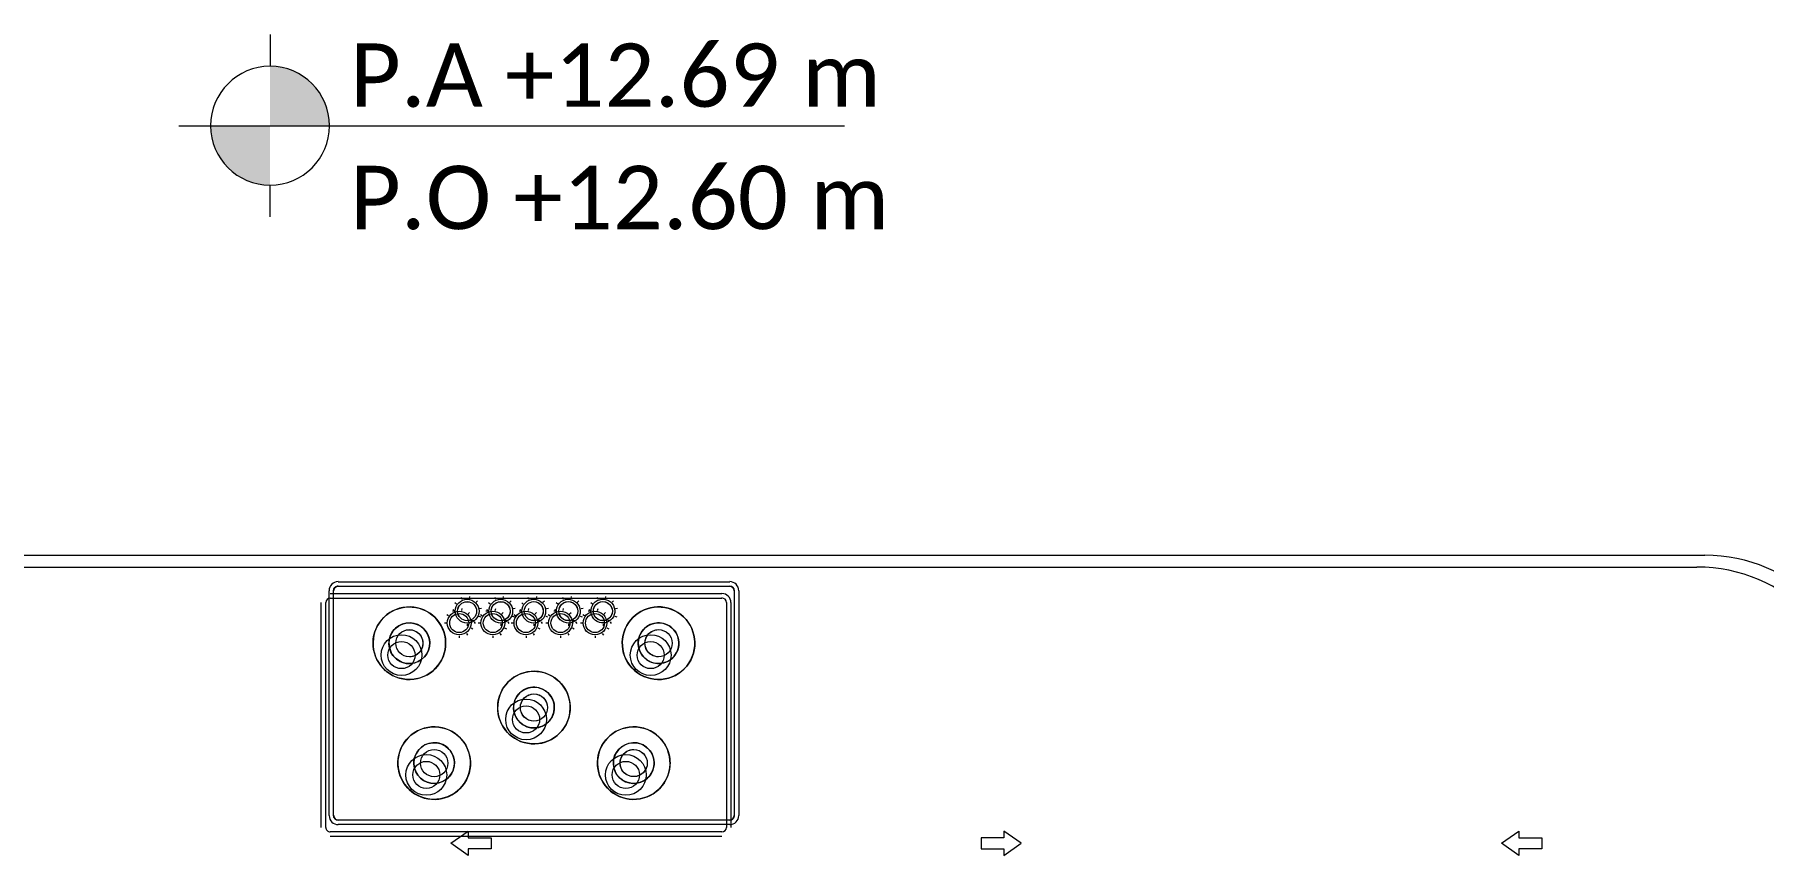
# Model space of a CAD drawing. Extents: x -14.2 to 52.3, y 3.7 to 90.9.
# Drawn here: x 24.329 to 27.602, y 7.343 to 8.897 of the extents above; entities that cross this region are included whole.
import ezdxf

# ---------------------------------------------------------------- set-up
doc = ezdxf.new("R2010")
doc.units = 0
doc.layers.add('limpo_PINI-PSG-PE-0102-LAZ-R00$0$0-8', color=7, linetype='Continuous', lineweight=5, true_color=0x999999)
doc.layers.add('limpo_PINI-PSG-PE-0102-LAZ-R00$0$ARQ_WC_COZ-1', color=7, linetype='Continuous', lineweight=5, true_color=0xcccccc)
for name, color, linetype, lineweight in [('limpo_PINI-PSG-PE-0102-LAZ-R00$0$A-DETL-GENF', 1, 'Continuous', 5), ('limpo_PINI-PSG-PE-0102-LAZ-R00$0$A-GLAZ', 151, 'Continuous', 5), ('limpo_PINI-PSG-PE-0102-LAZ-R00$0$ARQ_WC_COZ', 135, 'Continuous', 5), ('limpo_PINI-PSG-PE-0102-LAZ-R00$0$G-ANNO-DIMS', 1, 'Continuous', 5), ('limpo_PINI-PSG-PE-0102-LAZ-R00$0$LAYOUT_AMB_LAZ_dwg', 8, 'Continuous', 5)]:
    doc.layers.add(name, color=color, linetype=linetype, lineweight=lineweight)
doc.layers.add('limpo_PINI-PSG-PE-0102-LAZ-R00$0$XR_ARQT', color=7, linetype='Continuous')
doc.layers.add('XR_ARQT', color=7, linetype='Continuous')
doc.styles.add('limpo_PINI-PSG-PE-0102-LAZ-R00$0$Calibri_2', font='calibri.ttf', dxfattribs={"height": 0.22})

# ---------------------------------------------------------------- blocks, each defined once
blk = doc.blocks.new('limpo_PINI-PSG-PE-0102-LAZ-R00$0$LAZ GERAL - PNE_dwg_LAYOUT - LAZER - - -_dwg_DWG_HA_36-23877572-009 - PRE - PAV_ LAZER - GERAL-25011480-009 - PRE - PAV_ LAZER - GERAL')
at = {"layer": 'limpo_PINI-PSG-PE-0102-LAZ-R00$0$ARQ_WC_COZ-1'}
for p, q in [((-5.2588, 24.8069), (-5.2588, 22.719)), ((-4.0358, 24.831), (-5.2347, 24.831)), ((-4.0117, 22.719), (-4.0117, 24.8069)), ((-5.2347, 22.6949), (-4.0358, 22.6949))]:
    blk.add_line(p, q, dxfattribs=at)
for centre, major_axis, start_param, end_param in [((-5.2347, 24.8069), (0.0223, 0.0092), 1.178096, 2.748893), ((-4.0358, 24.8069), (-0.024, 0.0024), 3.24029, 4.811086), ((-5.2347, 22.719), (0.0223, 0.0092), 2.748892, 4.319689), ((-4.0358, 22.719), (0.0223, 0.0092), 4.319689, 5.890485)]:
    blk.add_ellipse(centre, major_axis=major_axis, ratio=1, start_param=start_param, end_param=end_param, dxfattribs=at)
blk = doc.blocks.new('limpo_PINI-PSG-PE-0102-LAZ-R00$0$LAZ GERAL - PNE_dwg_LAYOUT - LAZER - - -_dwg_DWG_HA_37-23877573-009 - PRE - PAV_ LAZER - GERAL-25011481-009 - PRE - PAV_ LAZER - GERAL')
at = {"layer": 'limpo_PINI-PSG-PE-0102-LAZ-R00$0$ARQ_WC_COZ-1'}
for major_axis, start_param, end_param in [((-0.0669, 0.0277), 3.534292, 6.675884), ((0.0587, 0.0423), 2.517069, 5.658662)]:
    blk.add_ellipse((-4.3158, 24.4273), major_axis=major_axis, ratio=1, start_param=start_param, end_param=end_param, dxfattribs=at)
blk = doc.blocks.new('limpo_PINI-PSG-PE-0102-LAZ-R00$0$LAZ GERAL - PNE_dwg_LAYOUT - LAZER - - -_dwg_DWG_HA_38-23877574-009 - PRE - PAV_ LAZER - GERAL-25011482-009 - PRE - PAV_ LAZER - GERAL')
at = {"layer": 'limpo_PINI-PSG-PE-0102-LAZ-R00$0$ARQ_WC_COZ-1'}
for major_axis, start_param, end_param in [((-0.072, 0.0071), 3.24029, 6.381882), ((0.0381, 0.0616), 2.12437, 5.265963)]:
    blk.add_ellipse((-4.9548, 24.295), major_axis=major_axis, ratio=1, start_param=start_param, end_param=end_param, dxfattribs=at)
blk = doc.blocks.new('limpo_PINI-PSG-PE-0102-LAZ-R00$0$LAZ GERAL - PNE_dwg_LAYOUT - LAZER - - -_dwg_DWG_HA_39-23877575-009 - PRE - PAV_ LAZER - GERAL-25011483-009 - PRE - PAV_ LAZER - GERAL')
at = {"layer": 'limpo_PINI-PSG-PE-0102-LAZ-R00$0$ARQ_WC_COZ-1'}
for major_axis, start_param, end_param in [((-0.0724, 0), 3.141593, 6.283185), ((-0.0342, 0.0638), 1.0794, 4.220992)]:
    blk.add_ellipse((-4.6588, 23.763), major_axis=major_axis, ratio=1, start_param=start_param, end_param=end_param, dxfattribs=at)
blk = doc.blocks.new('limpo_PINI-PSG-PE-0102-LAZ-R00$0$LAZ GERAL - PNE_dwg_LAYOUT - LAZER - - -_dwg_DWG_HA_40-23877576-009 - PRE - PAV_ LAZER - GERAL-25011484-009 - PRE - PAV_ LAZER - GERAL')
at = {"layer": 'limpo_PINI-PSG-PE-0102-LAZ-R00$0$ARQ_WC_COZ-1'}
for major_axis, start_param, end_param in [((-0.0724, 0), 3.141592, 6.283184), ((0.0705, 0.0166), 2.909769, 6.051361)]:
    blk.add_ellipse((-4.9548, 23.2309), major_axis=major_axis, ratio=1, start_param=start_param, end_param=end_param, dxfattribs=at)
blk = doc.blocks.new('limpo_PINI-PSG-PE-0102-LAZ-R00$0$LAZ GERAL - PNE_dwg_LAYOUT - LAZER - - -_dwg_DWG_HA_41-23877577-009 - PRE - PAV_ LAZER - GERAL-25011485-009 - PRE - PAV_ LAZER - GERAL')
at = {"layer": 'limpo_PINI-PSG-PE-0102-LAZ-R00$0$ARQ_WC_COZ-1'}
for major_axis, start_param, end_param in [((0.0277, 0.0669), 5.105087, 8.24668), ((-0.0705, 0.0166), 0.231824, 3.373416)]:
    blk.add_ellipse((-4.3158, 23.0986), major_axis=major_axis, ratio=1, start_param=start_param, end_param=end_param, dxfattribs=at)
blk = doc.blocks.new('limpo_PINI-PSG-PE-0102-LAZ-R00$0$LAZ GERAL - PNE_dwg_LAYOUT - LAZER - - -_dwg_DWG_HA_42-23877578-009 - PRE - PAV_ LAZER - GERAL-25011486-009 - PRE - PAV_ LAZER - GERAL')
at = {"layer": 'limpo_PINI-PSG-PE-0102-LAZ-R00$0$ARQ_WC_COZ-1'}
for major_axis, start_param, end_param in [((0.1385, 0.1351), 0.772922, 2.393614), ((-0.1351, 0.1385), 3.914517, 5.485314), ((0.0591, 0.0911), 0.531345, 3.672938), ((-0.0946, 0.0534), 2.039963, 5.181556), ((-0.0024, 0.1934), 1.583269, 3.154065), ((-0.0024, 0.1934), 3.154067, 4.674967)]:
    blk.add_ellipse((-4.3158, 24.4273), major_axis=major_axis, ratio=1, start_param=start_param, end_param=end_param, dxfattribs=at)
blk = doc.blocks.new('limpo_PINI-PSG-PE-0102-LAZ-R00$0$LAZ GERAL - PNE_dwg_LAYOUT - LAZER - - -_dwg_DWG_HA_43-23877579-009 - PRE - PAV_ LAZER - GERAL-25011487-009 - PRE - PAV_ LAZER - GERAL')
at = {"layer": 'limpo_PINI-PSG-PE-0102-LAZ-R00$0$ARQ_WC_COZ-1'}
for major_axis, start_param, end_param in [((0.121, 0.151), 0.650433, 2.271126), ((0.1658, 0.0996), 5.717135, 7.287931), ((0.1012, 0.0393), 1.155869, 4.297462), ((-0.0751, 0.0785), 2.333965, 5.475557), ((0.0212, 0.1923), 1.705759, 3.276555), ((-0.0934, 0.1694), 2.662669, 4.183569)]:
    blk.add_ellipse((-4.9548, 24.295), major_axis=major_axis, ratio=1, start_param=start_param, end_param=end_param, dxfattribs=at)
blk = doc.blocks.new('limpo_PINI-PSG-PE-0102-LAZ-R00$0$LAZ GERAL - PNE_dwg_LAYOUT - LAZER - - -_dwg_DWG_HA_44-23877580-009 - PRE - PAV_ LAZER - GERAL-25011488-009 - PRE - PAV_ LAZER - GERAL')
at = {"layer": 'limpo_PINI-PSG-PE-0102-LAZ-R00$0$ARQ_WC_COZ-1'}
blk.add_arc((-4.6588, 23.763), 0.1086, 267.45268, 87.45268, dxfattribs=at)
for major_axis, start_param, end_param in [((0.1658, 0.0996), 1.004747, 2.62544), ((0.1858, 0.0537), 5.97671, 7.547506), ((-0.0226, 0.1062), 6.029132, 9.170725), ((0.0212, 0.1923), 1.705759, 3.276556), ((-0.1151, 0.1555), 2.529543, 4.050444)]:
    blk.add_ellipse((-4.6588, 23.763), major_axis=major_axis, ratio=1, start_param=start_param, end_param=end_param, dxfattribs=at)
blk = doc.blocks.new('limpo_PINI-PSG-PE-0102-LAZ-R00$0$LAZ GERAL - PNE_dwg_LAYOUT - LAZER - - -_dwg_DWG_HA_45-23877581-009 - PRE - PAV_ LAZER - GERAL-25011489-009 - PRE - PAV_ LAZER - GERAL')
at = {"layer": 'limpo_PINI-PSG-PE-0102-LAZ-R00$0$ARQ_WC_COZ-1'}
blk.add_arc((-4.9548, 23.2309), 0.1935, 88.57052, 181.42934, dxfattribs=at)
for major_axis, start_param, end_param in [((-0.1351, 0.1385), 3.914516, 5.485313), ((0.0024, 0.1086), 6.260955, 9.402547), ((0.1012, 0.0393), 4.29746, 7.439053), ((-0.1796, 0.0718), 0.405171, 1.975968), ((0.1351, 0.1385), 3.939467, 5.460368)]:
    blk.add_ellipse((-4.9548, 23.2309), major_axis=major_axis, ratio=1, start_param=start_param, end_param=end_param, dxfattribs=at)
blk = doc.blocks.new('limpo_PINI-PSG-PE-0102-LAZ-R00$0$LAZ GERAL - PNE_dwg_LAYOUT - LAZER - - -_dwg_DWG_HA_46-23877582-009 - PRE - PAV_ LAZER - GERAL-25011490-009 - PRE - PAV_ LAZER - GERAL')
at = {"layer": 'limpo_PINI-PSG-PE-0102-LAZ-R00$0$ARQ_WC_COZ-1'}
for major_axis, start_param, end_param in [((-0.0589, 0.1843), 5.94896, 7.569653), ((-0.0212, 0.1923), 4.577425, 6.148221), ((-0.0994, 0.0438), 5.082859, 8.224451), ((0.0438, 0.0994), 3.512062, 6.653655), ((-0.1858, 0.0537), 0.306474, 1.877271), ((0.1778, 0.0763), 4.332163, 5.853064)]:
    blk.add_ellipse((-4.3158, 23.0986), major_axis=major_axis, ratio=1, start_param=start_param, end_param=end_param, dxfattribs=at)
blk = doc.blocks.new('limpo_PINI-PSG-PE-0102-LAZ-R00$0$LAZ GERAL - PNE_dwg_LAYOUT - LAZER - - -_dwg_DWG_HA_47-23877583-009 - PRE - PAV_ LAZER - GERAL-25011491-009 - PRE - PAV_ LAZER - GERAL')
at = {"layer": 'limpo_PINI-PSG-PE-0102-LAZ-R00$0$ARQ_WC_COZ-1'}
for major_axis, start_param, end_param in [((-0.0194, 0.0469), 4.319689, 7.461282), ((-0.0359, 0.0359), 0.7854, 3.926993)]:
    blk.add_ellipse((-4.1448, 23.9463), major_axis=major_axis, ratio=1, start_param=start_param, end_param=end_param, dxfattribs=at)
blk = doc.blocks.new('limpo_PINI-PSG-PE-0102-LAZ-R00$0$LAZ GERAL - PNE_dwg_LAYOUT - LAZER - - -_dwg_DWG_HA_48-23877584-009 - PRE - PAV_ LAZER - GERAL-25011492-009 - PRE - PAV_ LAZER - GERAL')
at = {"layer": 'limpo_PINI-PSG-PE-0102-LAZ-R00$0$ARQ_WC_COZ-1'}
for major_axis, start_param, end_param in [((-0.0359, 0.0359), 3.92699, 7.068583), ((0, 0.0508), 1.570795, 4.712387)]:
    blk.add_ellipse((-4.1448, 23.7622), major_axis=major_axis, ratio=1, start_param=start_param, end_param=end_param, dxfattribs=at)
blk = doc.blocks.new('limpo_PINI-PSG-PE-0102-LAZ-R00$0$LAZ GERAL - PNE_dwg_LAYOUT - LAZER - - -_dwg_DWG_HA_49-23877585-009 - PRE - PAV_ LAZER - GERAL-25011493-009 - PRE - PAV_ LAZER - GERAL')
at = {"layer": 'limpo_PINI-PSG-PE-0102-LAZ-R00$0$ARQ_WC_COZ-1'}
for major_axis, start_param, end_param in [((-0.0194, 0.0469), 4.319688, 7.461281), ((-0.0359, 0.0359), 0.785398, 3.92699)]:
    blk.add_ellipse((-4.1448, 23.5857), major_axis=major_axis, ratio=1, start_param=start_param, end_param=end_param, dxfattribs=at)
blk = doc.blocks.new('limpo_PINI-PSG-PE-0102-LAZ-R00$0$LAZ GERAL - PNE_dwg_LAYOUT - LAZER - - -_dwg_DWG_HA_50-23877586-009 - PRE - PAV_ LAZER - GERAL-25011494-009 - PRE - PAV_ LAZER - GERAL')
at = {"layer": 'limpo_PINI-PSG-PE-0102-LAZ-R00$0$ARQ_WC_COZ-1'}
for major_axis, start_param, end_param in [((0.0359, 0.0359), 5.497787, 8.639379), ((-0.0359, 0.0359), 0.785398, 3.92699)]:
    blk.add_ellipse((-4.1448, 23.4066), major_axis=major_axis, ratio=1, start_param=start_param, end_param=end_param, dxfattribs=at)
blk = doc.blocks.new('limpo_PINI-PSG-PE-0102-LAZ-R00$0$LAZ GERAL - PNE_dwg_LAYOUT - LAZER - - -_dwg_DWG_HA_51-23877587-009 - PRE - PAV_ LAZER - GERAL-25011495-009 - PRE - PAV_ LAZER - GERAL')
at = {"layer": 'limpo_PINI-PSG-PE-0102-LAZ-R00$0$ARQ_WC_COZ-1'}
for major_axis, start_param, end_param in [((0.0494, 0.0117), 6.05136, 9.192953), ((-0.0508, 0), 6.283184, 9.424777)]:
    blk.add_ellipse((-4.1448, 24.1305), major_axis=major_axis, ratio=1, start_param=start_param, end_param=end_param, dxfattribs=at)
blk = doc.blocks.new('limpo_PINI-PSG-PE-0102-LAZ-R00$0$LAZ GERAL - PNE_dwg-25011385-009 - PRE - PAV_ LAZER - GERAL')
at = {"layer": 'limpo_PINI-PSG-PE-0102-LAZ-R00$0$0-8'}
for p, q in [((1.1371, -16.919), (5.8643, -16.919)), ((3.2594, -17.4119), (3.2594, -16.9862)), ((3.268, -17.4119), (3.268, -16.9862)), ((3.2765, -16.9691), (4.0179, -16.9691)), ((3.2765, -16.9776), (4.0179, -16.9776)), ((4.0265, -16.9861), (4.0265, -17.4118)), ((4.0351, -16.9861), (4.0351, -17.4118)), ((3.5005, -17.0114), (3.4974, -17.0093)), ((3.5114, -17.0025), (3.51, -16.999)), ((3.5254, -17.0011), (3.5261, -16.9974)), ((3.5378, -17.0077), (3.5404, -17.0051)), ((3.5444, -17.0201), (3.5481, -17.0194)), ((3.5641, -17.0114), (3.561, -17.0093)), ((3.575, -17.0025), (3.5736, -16.999)), ((3.589, -17.0011), (3.5897, -16.9974)), ((3.6014, -17.0077), (3.604, -17.0051)), ((3.608, -17.0201), (3.6117, -17.0194)), ((3.6271, -17.0114), (3.624, -17.0093)), ((3.6379, -17.0025), (3.6365, -16.999)), ((3.6519, -17.0011), (3.6527, -16.9974)), ((3.6643, -17.0077), (3.667, -17.0051)), ((3.671, -17.0201), (3.6747, -17.0194)), ((3.6925, -17.0114), (3.6894, -17.0093)), ((3.7034, -17.0025), (3.7019, -16.999)), ((3.7174, -17.0011), (3.7181, -16.9974)), ((3.7298, -17.0077), (3.7324, -17.0051)), ((3.7364, -17.0201), (3.7401, -17.0194)), ((3.7579, -17.0114), (3.7548, -17.0093)), ((3.7688, -17.0025), (3.7673, -16.999)), ((3.7828, -17.0011), (3.7835, -16.9974)), ((3.7952, -17.0077), (3.7978, -17.0051)), ((3.8018, -17.0201), (3.8055, -17.0194)), ((3.4964, -17.0249), (3.4927, -17.0249)), ((3.5207, -17.0491), (3.5207, -17.0528)), ((3.5341, -17.045), (3.5362, -17.0481)), ((3.543, -17.0341), (3.5465, -17.0356)), ((3.56, -17.0249), (3.5563, -17.0249)), ((3.5843, -17.0491), (3.5843, -17.0528)), ((3.5977, -17.045), (3.5998, -17.0481)), ((3.6066, -17.0341), (3.6101, -17.0356)), ((3.623, -17.0248), (3.6192, -17.0248)), ((3.6472, -17.0491), (3.6472, -17.0528)), ((3.6607, -17.045), (3.6628, -17.0481)), ((3.6696, -17.0341), (3.6731, -17.0355)), ((3.6884, -17.0248), (3.6847, -17.0248)), ((3.7126, -17.0491), (3.7126, -17.0528)), ((3.7261, -17.045), (3.7282, -17.0481)), ((3.735, -17.0341), (3.7385, -17.0355)), ((3.7538, -17.0248), (3.7501, -17.0248)), ((3.778, -17.0491), (3.778, -17.0528)), ((3.7915, -17.045), (3.7936, -17.0481)), ((3.8004, -17.0341), (3.8039, -17.0355)), ((4.018, -17.4204), (3.2766, -17.4204)), ((4.018, -17.429), (3.2766, -17.429))]:
    blk.add_line(p, q, dxfattribs=at)
for centre, radius in [((3.5207, -17.0249), 0.018), ((3.7123, -17.0248), 0.018), ((3.8831, -17.0855), 0.0257)]:
    blk.add_circle(centre, radius, dxfattribs=at)
for centre, radius, start, end in [((5.8643, -17.219), 0.3, 0, 90), ((3.8362, -17.3125), 0.0687, 358.5759, 91.4348)]:
    blk.add_arc(centre, radius, start, end, dxfattribs=at)
for centre, major_axis, start_param, end_param in [((3.2765, -16.9862), (-0.0109, 0.0133), 5.596531, 7.167327), ((3.2765, -16.9862), (-0.00137, 0.00846), 6.122359, 7.693156), ((4.0179, -16.9861), (0.0121, 0.0121), 5.497832, 7.068629), ((4.0179, -16.9861), (0.00606, 0.00606), 5.497837, 7.068633), ((3.4113, -17.0856), (-0.0687, 0.0009), 4.699962, 6.270758), ((3.4113, -17.0856), (-0.0687, 0.0009), 3.179063, 4.699963), ((3.8831, -17.0855), (0.0589, 0.0354), 1.054691, 2.575592), ((3.8831, -17.0855), (0.0667, 0.0166), 6.063887, 7.634684), ((3.4113, -17.0856), (0.0279, 0.0267), 0.763219, 2.334015), ((3.4113, -17.0856), (0.0359, 0.014), 5.957221, 7.439102), ((3.8831, -17.0855), (0.0009, 0.0386), 0.066731, 1.548611), ((3.8831, -17.0855), (0.0103, 0.0371), 5.028665, 6.599462), ((3.4113, -17.0856), (0.0687, 0.0009), 3.104215, 4.724908), ((3.4113, -17.0856), (0.0053, 0.0382), 1.665031, 3.324743), ((3.4113, -17.0856), (-0.066, 0.0191), 1.877319, 3.448115), ((3.4113, -17.0856), (-0.0097, 0.0373), 2.932045, 4.502841), ((3.8831, -17.0855), (0.0009, 0.0687), 1.558373, 3.12917), ((3.8831, -17.0855), (0.0382, 0.0053), 2.958536, 4.529332), ((3.8831, -17.0855), (0.0149, 0.0671), 3.336042, 4.956734), ((3.8831, -17.0855), (0.014, 0.0359), 3.467653, 5.127365), ((3.6472, -17.2074), (-0.0119, 0.0677), 6.084937, 7.705629), ((3.6472, -17.2074), (0.0271, 0.0631), 5.092663, 6.66346), ((3.6472, -17.2074), (0.008, 0.0377), 0.165185, 1.824897), ((3.6472, -17.2074), (0.0359, 0.014), 5.868306, 7.439102), ((3.6472, -17.2074), (-0.0589, 0.0354), 0.566097, 2.136893), ((3.6472, -17.2074), (-0.0279, 0.0267), 0.807679, 2.378475), ((3.6472, -17.2074), (-0.0353, 0.0155), 2.030229, 3.512109), ((3.6472, -17.2074), (0.0671, 0.015), 4.518036, 6.038937), ((3.4583, -17.3125), (0.0687, 0.0009), 1.533418, 3.154111), ((3.4583, -17.3125), (-0.0655, 0.0207), 3.423164, 4.99396), ((3.8362, -17.3125), (0.0687, 0.0009), 1.583317, 3.154113), ((3.4583, -17.3125), (-0.0332, 0.0195), 5.199322, 6.859035), ((3.4583, -17.3125), (-0.014, 0.0359), 4.297508, 5.868305), ((3.8362, -17.3125), (-0.0359, 0.014), 5.127361, 6.698157), ((3.8362, -17.3125), (-0.0279, 0.0267), 3.860352, 5.520064), ((3.4583, -17.3125), (-0.0009, 0.0687), 1.583314, 3.15411), ((3.4583, -17.3125), (0.0379, 0.007), 3.002993, 4.573789), ((3.4583, -17.3125), (-0.014, 0.0359), 2.815623, 4.297503), ((3.4583, -17.3125), (-0.058, 0.0368), 2.161839, 3.68274), ((3.8362, -17.3125), (0.0009, 0.0687), 1.608271, 3.129171), ((3.8362, -17.3125), (0.0279, 0.0267), 2.422928, 3.904808), ((3.8362, -17.3125), (0.0009, 0.0386), 3.11942, 4.690216), ((3.8362, -17.3125), (0.0271, 0.0631), 3.521862, 5.092658), ((3.2766, -17.4119), (-0.0066, 0.0158), 1.178146, 2.748942), ((3.2766, -17.4119), (0.00857, 0), 3.141627, 4.712423), ((4.018, -17.4118), (0.0121, 0.0121), 3.927039, 5.497835), ((4.018, -17.4118), (0.00792, 0.00328), 4.319731, 5.890527)]:
    blk.add_ellipse(centre, major_axis=major_axis, ratio=1, start_param=start_param, end_param=end_param, dxfattribs=at)
for centre, major_axis in [((3.5207, -17.0249), (0, 0.0225)), ((3.5207, -17.0249), (0, 0.0225)), ((3.5843, -17.0249), (-0.0208, 0.0086)), ((3.5843, -17.0249), (-0.0208, 0.0086)), ((3.5843, -17.0249), (-0.0153, 0.0095)), ((3.6469, -17.0248), (-0.0159, 0.0159)), ((3.6469, -17.0248), (0.018, 0)), ((3.7123, -17.0248), (-0.0052, 0.0219)), ((3.7777, -17.0248), (-0.0106, 0.0199)), ((3.7777, -17.0248), (0, 0.018)), ((3.4113, -17.0856), (0.0257, 0)), ((3.6472, -17.2074), (0.0182, 0.0182)), ((3.8362, -17.3125), (-0.0098, 0.0237)), ((3.4583, -17.3125), (0, 0.0257))]:
    blk.add_ellipse(centre, major_axis=major_axis, ratio=1, dxfattribs=at)
at = {"extrusion": (0, 0, -1), "xscale": 0.3551016700819989, "yscale": 0.3551016700819989, "zscale": 0.3551016700819989, "rotation": 89.99471170818441}
for name in ['limpo_PINI-PSG-PE-0102-LAZ-R00$0$LAZ GERAL - PNE_dwg_LAYOUT - LAZER - - -_dwg_DWG_HA_36-23877572-009 - PRE - PAV_ LAZER - GERAL-25011480-009 - PRE - PAV_ LAZER - GERAL', 'limpo_PINI-PSG-PE-0102-LAZ-R00$0$LAZ GERAL - PNE_dwg_LAYOUT - LAZER - - -_dwg_DWG_HA_46-23877582-009 - PRE - PAV_ LAZER - GERAL-25011490-009 - PRE - PAV_ LAZER - GERAL', 'limpo_PINI-PSG-PE-0102-LAZ-R00$0$LAZ GERAL - PNE_dwg_LAYOUT - LAZER - - -_dwg_DWG_HA_50-23877586-009 - PRE - PAV_ LAZER - GERAL-25011494-009 - PRE - PAV_ LAZER - GERAL', 'limpo_PINI-PSG-PE-0102-LAZ-R00$0$LAZ GERAL - PNE_dwg_LAYOUT - LAZER - - -_dwg_DWG_HA_49-23877585-009 - PRE - PAV_ LAZER - GERAL-25011493-009 - PRE - PAV_ LAZER - GERAL', 'limpo_PINI-PSG-PE-0102-LAZ-R00$0$LAZ GERAL - PNE_dwg_LAYOUT - LAZER - - -_dwg_DWG_HA_48-23877584-009 - PRE - PAV_ LAZER - GERAL-25011492-009 - PRE - PAV_ LAZER - GERAL', 'limpo_PINI-PSG-PE-0102-LAZ-R00$0$LAZ GERAL - PNE_dwg_LAYOUT - LAZER - - -_dwg_DWG_HA_47-23877583-009 - PRE - PAV_ LAZER - GERAL-25011491-009 - PRE - PAV_ LAZER - GERAL', 'limpo_PINI-PSG-PE-0102-LAZ-R00$0$LAZ GERAL - PNE_dwg_LAYOUT - LAZER - - -_dwg_DWG_HA_51-23877587-009 - PRE - PAV_ LAZER - GERAL-25011495-009 - PRE - PAV_ LAZER - GERAL', 'limpo_PINI-PSG-PE-0102-LAZ-R00$0$LAZ GERAL - PNE_dwg_LAYOUT - LAZER - - -_dwg_DWG_HA_42-23877578-009 - PRE - PAV_ LAZER - GERAL-25011486-009 - PRE - PAV_ LAZER - GERAL', 'limpo_PINI-PSG-PE-0102-LAZ-R00$0$LAZ GERAL - PNE_dwg_LAYOUT - LAZER - - -_dwg_DWG_HA_41-23877577-009 - PRE - PAV_ LAZER - GERAL-25011485-009 - PRE - PAV_ LAZER - GERAL', 'limpo_PINI-PSG-PE-0102-LAZ-R00$0$LAZ GERAL - PNE_dwg_LAYOUT - LAZER - - -_dwg_DWG_HA_37-23877573-009 - PRE - PAV_ LAZER - GERAL-25011481-009 - PRE - PAV_ LAZER - GERAL', 'limpo_PINI-PSG-PE-0102-LAZ-R00$0$LAZ GERAL - PNE_dwg_LAYOUT - LAZER - - -_dwg_DWG_HA_44-23877580-009 - PRE - PAV_ LAZER - GERAL-25011488-009 - PRE - PAV_ LAZER - GERAL', 'limpo_PINI-PSG-PE-0102-LAZ-R00$0$LAZ GERAL - PNE_dwg_LAYOUT - LAZER - - -_dwg_DWG_HA_39-23877575-009 - PRE - PAV_ LAZER - GERAL-25011483-009 - PRE - PAV_ LAZER - GERAL', 'limpo_PINI-PSG-PE-0102-LAZ-R00$0$LAZ GERAL - PNE_dwg_LAYOUT - LAZER - - -_dwg_DWG_HA_45-23877581-009 - PRE - PAV_ LAZER - GERAL-25011489-009 - PRE - PAV_ LAZER - GERAL', 'limpo_PINI-PSG-PE-0102-LAZ-R00$0$LAZ GERAL - PNE_dwg_LAYOUT - LAZER - - -_dwg_DWG_HA_43-23877579-009 - PRE - PAV_ LAZER - GERAL-25011487-009 - PRE - PAV_ LAZER - GERAL', 'limpo_PINI-PSG-PE-0102-LAZ-R00$0$LAZ GERAL - PNE_dwg_LAYOUT - LAZER - - -_dwg_DWG_HA_40-23877576-009 - PRE - PAV_ LAZER - GERAL-25011484-009 - PRE - PAV_ LAZER - GERAL', 'limpo_PINI-PSG-PE-0102-LAZ-R00$0$LAZ GERAL - PNE_dwg_LAYOUT - LAZER - - -_dwg_DWG_HA_38-23877574-009 - PRE - PAV_ LAZER - GERAL-25011482-009 - PRE - PAV_ LAZER - GERAL']:
    blk.add_blockref(name, (4.7912, -15.5538), dxfattribs=at)
blk = doc.blocks.new('limpo_PINI-PSG-PE-0102-LAZ-R00$0$DAA_003_ALV_COR_4FO - 4_00 x 0_60m-4168055-5PPE_008_LAZER__P_A_0_09_')
at = {"layer": 'limpo_PINI-PSG-PE-0102-LAZ-R00$0$A-DETL-GENF'}
for p, q in [((-1525.2, -151.6), (-1482, -151.6)), ((-1525.2, -172.4), (-1525.2, -151.6)), ((-1482, -139.1), (-1449.2, -162)), ((-1482, -151.6), (-1482, -139.1)), ((-1449.2, -162), (-1482, -184.9)), ((-506.9, -139.1), (-539.7, -162)), ((-539.7, -162), (-506.9, -184.9)), ((-506.9, -151.6), (-506.9, -139.1)), ((-463.7, -151.6), (-506.9, -151.6)), ((-463.7, -172.4), (-463.7, -151.6)), ((464.1, -151.6), (507.3, -151.6)), ((464.1, -172.4), (464.1, -151.6)), ((507.3, -139.1), (540.1, -162)), ((507.3, -151.6), (507.3, -139.1)), ((540.1, -162), (507.3, -184.9)), ((-1482, -172.4), (-1525.2, -172.4)), ((-1482, -184.9), (-1482, -172.4)), ((-506.9, -172.4), (-463.7, -172.4)), ((-506.9, -184.9), (-506.9, -172.4)), ((507.3, -172.4), (464.1, -172.4)), ((507.3, -184.9), (507.3, -172.4))]:
    blk.add_line(p, q, dxfattribs=at)
blk = doc.blocks.new('limpo_PINI-PSG-PE-0102-LAZ-R00$0$LAYOUT_AMB_LAZ_dwg-2867451-5PPE_008_LAZER__P_A_0_09_')
at = {"color": 9, "lineweight": 5}
for p, q in [((33404.5, 1616.7), (33404.5, 2042.4)), ((33421.6, 2059.5), (34163, 2059.5)), ((33421.6, 2051), (34163, 2051)), ((33656.4, 2026.1), (33655, 2029.6)), ((33670.4, 2027.5), (33671.2, 2031.2)), ((33720, 2026.1), (33718.6, 2029.6)), ((33734, 2027.5), (33734.8, 2031.2)), ((33783, 2026.1), (33781.6, 2029.6)), ((33797, 2027.5), (33797.7, 2031.2)), ((33848.4, 2026.1), (33847, 2029.6)), ((33862.4, 2027.5), (33863.1, 2031.2)), ((33913.8, 2026.1), (33912.4, 2029.6)), ((33927.8, 2027.5), (33928.5, 2031.2)), ((34171.5, 2042.5), (34171.5, 1616.7)), ((34180.1, 2042.5), (34180.1, 1616.7)), ((33641.5, 2003.7), (33637.7, 2003.7)), ((33645.6, 2017.2), (33642.5, 2019.3)), ((33682.8, 2020.9), (33685.5, 2023.5)), ((33689.5, 2008.4), (33693.1, 2009.2)), ((33705.1, 2003.7), (33701.3, 2003.7)), ((33709.2, 2017.2), (33706.1, 2019.3)), ((33746.4, 2020.9), (33749.1, 2023.5)), ((33753.1, 2008.5), (33756.7, 2009.2)), ((33768, 2003.7), (33764.3, 2003.7)), ((33772.1, 2017.2), (33769, 2019.3)), ((33809.4, 2020.9), (33812, 2023.5)), ((33816, 2008.5), (33819.7, 2009.2)), ((33833.5, 2003.7), (33829.7, 2003.7)), ((33837.5, 2017.2), (33834.4, 2019.3)), ((33874.8, 2020.9), (33877.5, 2023.5)), ((33881.4, 2008.5), (33885.1, 2009.2)), ((33898.9, 2003.7), (33895.1, 2003.7)), ((33902.9, 2017.2), (33899.8, 2019.3)), ((33940.2, 2020.9), (33942.9, 2023.5)), ((33946.8, 2008.5), (33950.5, 2009.2)), ((33665.7, 1979.5), (33665.7, 1975.7)), ((33679.2, 1983.6), (33681.3, 1980.5)), ((33688.1, 1994.5), (33691.6, 1993)), ((33729.3, 1979.5), (33729.3, 1975.8)), ((33742.8, 1983.6), (33744.9, 1980.5)), ((33751.7, 1994.5), (33755.2, 1993)), ((33792.3, 1979.5), (33792.3, 1975.8)), ((33805.7, 1983.6), (33807.8, 1980.5)), ((33814.7, 1994.5), (33818.1, 1993)), ((33857.7, 1979.5), (33857.7, 1975.8)), ((33871.1, 1983.6), (33873.2, 1980.5)), ((33880.1, 1994.5), (33883.5, 1993)), ((33923.1, 1979.5), (33923.1, 1975.8)), ((33936.5, 1983.6), (33938.6, 1980.5)), ((33945.5, 1994.5), (33948.9, 1993)), ((34163, 1608.2), (33421.6, 1608.2)), ((34163, 1599.6), (33421.6, 1599.6))]:
    blk.add_line(p, q, dxfattribs=at)
for centre, radius in [((33665.7, 2003.7), 22.5), ((33729.3, 2003.7), 22.5), ((33792, 2003.7), 22.5), ((33857.4, 2003.7), 22.5), ((33922.8, 2003.7), 22.5), ((33556.4, 1943), 25.7), ((34028.2, 1943), 25.7), ((33792.3, 1821.2), 25.7), ((33603.4, 1716.1), 25.7), ((33981.2, 1716.1), 25.7)]:
    blk.add_circle(centre, radius, dxfattribs=at)
for centre, radius, start, end in [((33421.6, 2042.4), 8.57, 90.0054, 180.0054), ((34163, 2042.5), 17.1, 0.0054, 90.0054), ((33421.6, 1616.7), 8.57, 180.0054, 270.0054), ((34163, 1616.7), 8.57, 270.0054, 0.0054)]:
    blk.add_arc(centre, radius, start, end, dxfattribs=at)
at = {"layer": 'limpo_PINI-PSG-PE-0102-LAZ-R00$0$ARQ_WC_COZ', "color": 9}
for p, q in [((31282.2, 2109.6), (36009.3, 2109.6)), ((33413, 1616.7), (33413, 2042.4)), ((33421.6, 2051), (34163, 2051)), ((34171.5, 2042.5), (34171.5, 1616.7)), ((34163, 1608.2), (33421.6, 1608.2))]:
    blk.add_line(p, q, dxfattribs=at)
for centre, radius in [((33665.7, 2003.7), 18), ((33729.3, 2003.7), 18), ((33792, 2003.7), 18), ((33857.4, 2003.7), 18), ((33922.8, 2003.7), 18), ((33556.4, 1943), 38.6), ((34028.2, 1943), 38.6), ((33792.3, 1821.2), 38.6), ((33603.4, 1716.1), 38.6), ((33981.2, 1716.1), 38.6)]:
    blk.add_circle(centre, radius, dxfattribs=at)
for centre, radius, start, end in [((36009.3, 1809.6), 300, 0, 90), ((33421.6, 2042.4), 8.57, 90.0054, 180.0054), ((34163, 2042.5), 8.57, 0.0054, 90.0054), ((33421.6, 1616.7), 8.57, 180.0054, 270.0054), ((34163, 1616.7), 8.57, 270.0054, 0.0054)]:
    blk.add_arc(centre, radius, start, end, dxfattribs=at)
blk = doc.blocks.new('limpo_PINI-PSG-PE-0102-LAZ-R00$0$Elevações de ponto - M_Cota de elevação - Alvo preenchido-23738-5PPE_008_LAZER__P_A_0_09_')
at = {"layer": 'limpo_PINI-PSG-PE-0102-LAZ-R00$0$G-ANNO-DIMS'}
h = blk.add_hatch(color=256, dxfattribs=at)
edge = h.paths.add_edge_path()
edge.add_line((0, 0), (-1.5, 0))
edge.add_arc((0, 0), 1.5, 90, 180, ccw=False)
edge.add_line((0, 1.5), (0, 0))
h = blk.add_hatch(color=256, dxfattribs=at)
edge = h.paths.add_edge_path()
edge.add_line((0, 0), (1.5, 0))
edge.add_arc((0, 0), 1.5, 270, 360, ccw=False)
edge.add_line((0, -1.5), (0, 0))
for p, q in [((0, 2.3), (0, 1.5)), ((-2.3, 0), (14.5, 0)), ((0, -2.3), (0, -1.5))]:
    blk.add_line(p, q, dxfattribs=at)
blk.add_circle((0, 0), 1.5, dxfattribs=at)
blk = doc.blocks.new('limpo_PINI-PSG-PE-0102-LAZ-R00$0$A$C745163c0')
at = {"layer": 'limpo_PINI-PSG-PE-0102-LAZ-R00$0$A-GLAZ', "rotation": 180}
blk.add_blockref('limpo_PINI-PSG-PE-0102-LAZ-R00$0$DAA_003_ALV_COR_4FO - 4_00 x 0_60m-4168055-5PPE_008_LAZER__P_A_0_09_', (11575, -14405), dxfattribs=at)
at = {"layer": 'limpo_PINI-PSG-PE-0102-LAZ-R00$0$G-ANNO-DIMS', "extrusion": (0, 0, -1), "xscale": 74.99999999999996, "yscale": 74.99999999999996, "zscale": 74.99999999999996, "rotation": 180}
blk.add_blockref('limpo_PINI-PSG-PE-0102-LAZ-R00$0$Elevações de ponto - M_Cota de elevação - Alvo preenchido-23738-5PPE_008_LAZER__P_A_0_09_', (-10692.5, -12884.4), dxfattribs=at)
at = {"layer": 'limpo_PINI-PSG-PE-0102-LAZ-R00$0$LAYOUT_AMB_LAZ_dwg', "color": 9}
blk.add_blockref('limpo_PINI-PSG-PE-0102-LAZ-R00$0$LAYOUT_AMB_LAZ_dwg-2867451-5PPE_008_LAZER__P_A_0_09_', (-22615.1, -15829.6), dxfattribs=at)
at = {"layer": 'limpo_PINI-PSG-PE-0102-LAZ-R00$0$G-ANNO-DIMS', "insert": (10843.5, -12728.6), "char_height": 120, "width": 1240.975, "attachment_point": 1, "line_spacing_factor": 1.158048, "style": 'limpo_PINI-PSG-PE-0102-LAZ-R00$0$Calibri_2'}
blk.add_mtext('P.A +12.69 m\\PP.O +12.60 m', dxfattribs=at)
blk = doc.blocks.new('limpo_PINI-PSG-PE-0102-LAZ-R00')
at = {"layer": 'limpo_PINI-PSG-PE-0102-LAZ-R00$0$XR_ARQT', "xscale": 0.001000000000038553, "yscale": 0.001000000000038553, "zscale": 0.001000000000038553}
blk.add_blockref('limpo_PINI-PSG-PE-0102-LAZ-R00$0$A$C745163c0', (14.124, 21.592), dxfattribs=at)
at = {"layer": 'limpo_PINI-PSG-PE-0102-LAZ-R00$0$XR_ARQT'}
blk.add_blockref('limpo_PINI-PSG-PE-0102-LAZ-R00$0$LAZ GERAL - PNE_dwg-25011385-009 - PRE - PAV_ LAZER - GERAL', (21.6689, 24.8134), dxfattribs=at)

msp = doc.modelspace()

# ---------------------------------------------------------------- block references
at = {"layer": 'XR_ARQT'}
msp.add_blockref('limpo_PINI-PSG-PE-0102-LAZ-R00', (-0.0418, 0.017), dxfattribs=at)

doc.saveas('drawing.dxf')
